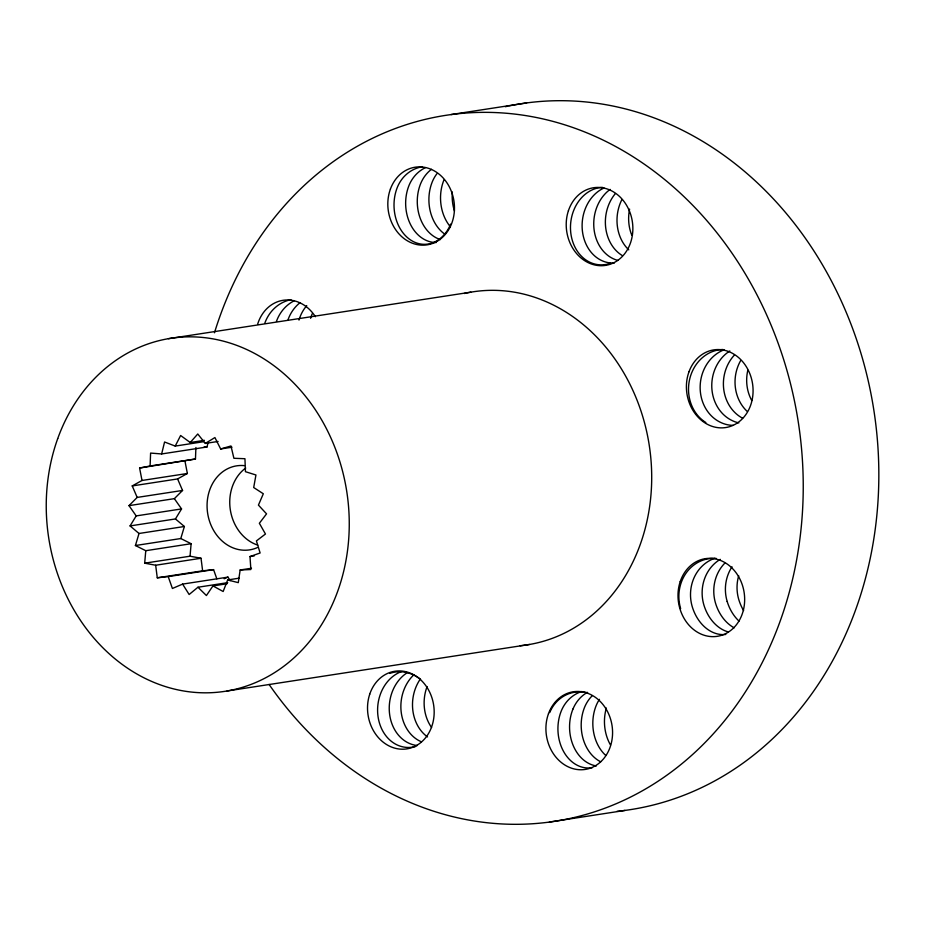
<?xml version="1.0" encoding="UTF-8"?>
<svg xmlns="http://www.w3.org/2000/svg" width="925" height="925" viewBox="0 0 925 925"><rect width="100%" height="100%" fill="white"/><g stroke="black" fill="none" stroke-linecap="round" stroke-linejoin="round"><path stroke-width="1.39" d="M129.003 505.64L174.363 498.656L181.554 508.923L136.195 515.907L129.003 505.64L137.178 497.419L132.229 485.926L142.011 480.468L139.594 468.027L150.093 465.992L150.602 453.077L161.644 453.955L207.003 446.983L207.986 442.994M139.594 468.027L195.464 459.008L195.903 447.527M155.666 565.233L157.273 577.801L202.633 570.829L201.026 558.261L155.666 565.233L144.682 563.175L145.768 550.699L135.42 545.519L139.016 533.482L184.387 526.498L180.791 538.535L135.42 545.519M144.682 563.175L190.041 556.202L191.128 543.715L180.791 538.535M251.496 568.239L240.153 569.985L238.28 582.646L227.666 579.952L223.145 591.503L212.947 585.918L206.414 595.538L197.962 587.236L189.139 594.509L182.607 584.103L172.408 588.473L168.2 576.61L157.273 577.801M161.644 453.955L164.569 442L175.218 446.081L203.581 441.711M175.218 446.081L180.629 435.502L190.215 442.508L204.39 440.335M139.016 533.482L130.078 525.92L136.195 515.907M130.078 525.92L175.449 518.948L181.554 508.923M190.215 442.508L197.765 433.987L205.315 443.422L218.08 441.456M174.363 498.656L182.549 490.447L177.6 478.942L132.229 485.926M205.315 443.422L214.912 437.548L220.659 448.96L232.002 447.214M177.6 478.942L187.37 473.484L184.954 461.055M224.151 578.761L227.966 577.119L230.152 580.588M240.153 569.985L250.872 569.534L249.981 556.561L260.122 552.977L256.41 540.917L265.463 534.014L259.358 523.273L266.55 513.861L258.433 505.096L263.313 493.765L253.693 487.533L255.948 474.988L245.449 471.692L244.94 458.719L233.898 458.28L230.972 445.966L220.659 448.96M451.007 114.573L526.614 102.941M168.442 338.689L470.871 292.161M150.093 465.992L195.464 459.008M142.011 480.468L187.37 473.484M137.178 497.419L182.549 490.447M145.768 550.699L191.128 543.715M249.981 556.561L254.236 555.902M168.2 576.61L213.571 569.627L216.843 578.853M182.607 584.103L227.966 577.119M227.666 579.952L239.008 578.206M197.962 587.236L227.735 582.658M212.947 585.918L227.122 583.733M227.088 690.987L529.516 644.471M549.392 822.059L624.999 810.427M202.633 570.829L213.571 569.627M204.252 446.763L207.003 446.983M190.041 556.202L201.026 558.261M175.449 518.948L184.387 526.498M214.461 332.792A357.154 301.642 81.3 0 1 649.593 167.945A357.154 301.642 81.3 0 1 733.641 708.978A357.154 301.642 81.3 0 1 269.082 684.442M257.682 324.051A39.289 33.184 81.3 0 1 283.813 300.197A39.289 33.184 81.3 0 1 315.379 316.708M464.234 293.491A178.583 150.821 81.3 0 1 649.107 444.393A178.583 150.821 81.3 0 1 520.127 645.719M257.74 545.126A42.515 35.913 81.3 0 1 230.337 509.929A42.515 35.913 81.3 0 1 245.715 468.027M509.259 105.866A357.154 301.642 81.3 0 1 874.021 411.313A357.154 301.642 81.3 0 1 616.929 811.364M505.281 106.71A357.154 301.642 81.3 0 1 507.929 106.144M257.266 547.635A42.515 35.913 81.3 0 1 207.662 513.421A42.515 35.913 81.3 0 1 244.477 465.645M596.394 765.946A38.838 30.086 88.7 0 1 572.991 708.966M592.301 767.669A38.838 30.086 88.7 0 1 563.441 751.227A38.838 30.086 88.7 0 1 561.359 710.758A38.838 34.861 70.5 0 1 581.79 691.507M610.512 745.03A38.838 30.086 88.7 0 1 606.349 708.018M600.683 761.784A38.838 30.086 88.7 0 1 584.623 707.174A38.838 34.861 70.5 0 1 592.069 695.889M599.469 699.323A38.838 34.861 70.5 0 0 596.255 705.382A38.838 30.086 88.7 0 0 605.644 755.355M549.739 712.539A38.838 34.861 70.5 0 1 587.641 692.79M573.003 708.966A38.838 34.861 70.5 0 1 587.421 692.339M728.056 631.879A38.838 29.577 79.2 0 1 703.902 605.043A38.838 35.37 84.5 0 1 720.274 559.347M738.693 575.766A38.838 35.37 84.5 0 0 738.809 599.678A38.838 29.577 79.2 0 0 743.607 610.558M724.761 563.186A38.838 35.37 84.5 0 0 715.545 603.25A38.838 29.577 79.2 0 0 734.184 627.832M727.177 601.47A38.838 35.37 84.5 0 1 732.022 566.817M739.029 621.126A38.838 29.577 79.2 0 1 727.166 601.47M714.736 558.307A38.838 35.37 84.5 0 0 692.282 606.835A38.838 29.577 79.2 0 0 725.79 634.446M680.65 608.627A38.838 35.37 84.5 0 1 716.262 558.434M734.45 355.015A38.838 34.179 -84.7 0 0 740.752 417.152A38.838 30.768 70.4 0 0 742.636 418.216M705.856 422.517A38.838 34.179 -84.7 0 1 689.68 379.134A38.838 34.179 -84.7 0 1 723.049 349.511M724.113 349.789A38.838 34.179 -84.7 0 0 700.329 383.343A38.838 34.179 -84.7 0 0 717.488 420.725A38.838 30.768 70.4 0 0 733.167 425.338M729.813 350.98A38.838 34.179 -84.7 0 0 711.764 385.193A38.838 34.179 -84.7 0 0 729.12 418.933A38.838 30.768 70.4 0 0 738.844 422.91M751.782 400.56A38.838 34.179 -84.7 0 1 747.828 370.22M747.122 411.336A38.838 34.179 -84.7 0 1 740.543 360.796M622.132 255.462A38.838 31.993 -84.5 0 1 615.322 193.637M617.969 260.445A38.838 31.993 -84.5 0 1 594.012 229.03A38.838 31.993 -84.5 0 1 610.142 189.394M610.604 263.232A38.838 31.993 -84.5 0 1 571.523 237.332A38.838 31.993 -84.5 0 1 594.301 189.001A38.838 32.953 66 0 1 602.441 187.37M614.281 263.047A38.838 31.993 -84.5 0 1 582.53 232.013A38.838 31.993 -84.5 0 1 604.013 187.995M628.757 249.843A38.838 31.993 -84.5 0 1 621.889 199.58M631.763 235.147A38.838 31.993 -84.5 0 1 629.59 209.108M444.96 234.268A38.838 30.086 88.7 0 1 432.333 181.705A38.838 34.861 70.5 0 1 436.854 173.808M425.442 167.645A38.838 34.861 70.5 0 0 409.081 185.278A38.838 30.086 88.7 0 0 436.253 242.535M440.381 239.587A38.838 30.086 88.7 0 1 420.702 183.497A38.838 34.861 70.5 0 1 431.478 169.287M422.135 166.801A38.838 34.861 70.5 0 0 397.449 187.07A38.838 30.086 88.7 0 0 410.064 239.633A38.838 30.086 88.7 0 0 450.672 224.081M450.406 226.798A38.838 30.086 88.7 0 1 443.965 179.912M454.476 211.062A38.838 30.086 88.7 0 1 452.337 191.961M310.603 318.292A38.838 35.37 84.5 0 1 312.211 313.795M264.816 323.172A38.838 35.37 84.5 0 1 290.947 299.688M276.448 321.391A38.838 35.37 84.5 0 1 294.15 300.798M288.08 319.599A38.838 35.37 84.5 0 1 300.07 302.66M298.972 320.085A38.838 35.37 84.5 0 1 306.742 305.632M417.406 745.55A38.838 31.993 -84.5 0 1 389.656 714.62A38.838 31.993 -84.5 0 1 407.416 672.591M415.764 746.463A38.838 31.993 -84.5 0 1 378.406 718.771A38.838 31.993 -84.5 0 1 401.427 671.608M431.593 727.513A38.838 31.993 -84.5 0 1 427.096 686.547M421.268 741.746A38.838 31.993 -84.5 0 1 401.138 711.626A38.838 31.993 -84.5 0 1 413.891 674.776M427.523 736.924A38.838 31.993 -84.5 0 1 419.719 679.933M389.807 673.4A38.838 32.953 66 0 1 420.563 679.262M568.413 210.727A39.289 33.184 81.3 0 0 604.788 265.498A39.289 33.184 81.3 0 0 625.427 203.477A39.289 33.184 81.3 0 0 568.413 210.727M688.998 371.757A39.289 33.184 81.3 0 0 723.951 427.766A39.289 33.184 81.3 0 0 746.278 366.624A39.289 33.184 81.3 0 0 688.998 371.757M680.199 581.652A39.289 33.184 81.3 0 0 716.586 636.423A39.289 33.184 81.3 0 0 737.225 574.402A39.289 33.184 81.3 0 0 680.199 581.652M548.502 713.649A39.289 33.184 81.3 0 0 583.455 769.646A39.289 33.184 81.3 0 0 605.782 708.515A39.289 33.184 81.3 0 0 548.502 713.649M369.722 694.224A39.289 33.184 81.3 0 0 406.098 748.996A39.289 33.184 81.3 0 0 426.737 686.974A39.289 33.184 81.3 0 0 369.722 694.224M390.408 189.07A39.289 33.184 81.3 0 0 425.361 245.067A39.289 33.184 81.3 0 0 447.677 183.936A39.289 33.184 81.3 0 0 390.408 189.07M57.72 438.6A178.583 150.821 81.3 0 0 217.699 692.235A178.583 150.821 81.3 0 0 317.888 413.672A178.583 150.821 81.3 0 0 57.72 438.6"/></g></svg>
